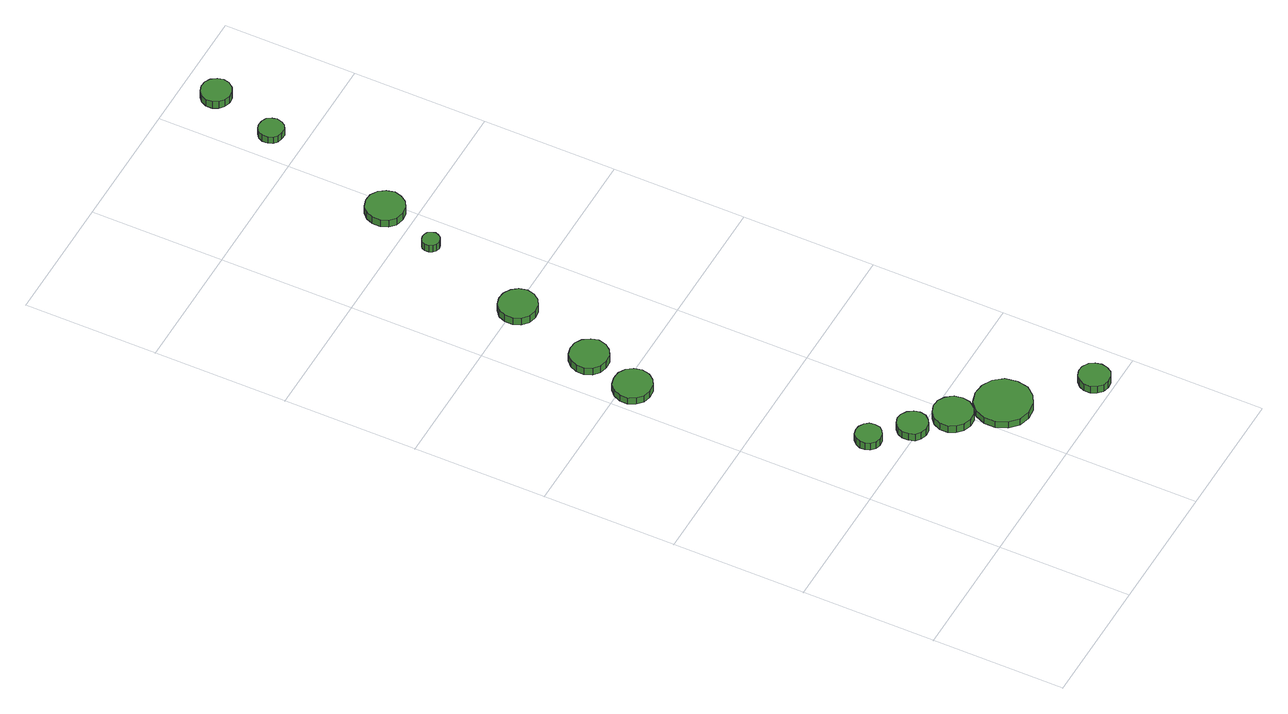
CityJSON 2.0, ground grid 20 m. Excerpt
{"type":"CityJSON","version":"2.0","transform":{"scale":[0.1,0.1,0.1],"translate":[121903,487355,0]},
"CityObjects":{
"tree1":{"type":"SolitaryVegetationObject","attributes":{"function":"something"},"geometry":[{"type":"MultiSurface","lod":"1","boundaries":[[[0,1,2,3,4,5,6,7,8,9,10,11,12,13,14]],[[15,16,17,18,19,20,21,22,23,24,25,26,27,28,29]],[[0,29,28,1]],[[1,28,27,2]],[[2,27,26,3]],[[3,26,25,4]],[[4,25,24,5]],[[5,24,23,6]],[[6,23,22,7]],[[7,22,21,8]],[[8,21,20,9]],[[9,20,19,10]],[[10,19,18,11]],[[11,18,17,12]],[[12,17,16,13]],[[13,16,15,14]],[[14,15,29,0]]]}]},
"tree2":{"type":"SolitaryVegetationObject","attributes":{"function":"something"},"geometry":[{"type":"MultiSurface","lod":"1","boundaries":[[[30,31,32,33,34,35,36,37,38,39,40,41,42,43,44]],[[45,46,47,48,49,50,51,52,53,54,55,56,57,58,59]],[[30,59,58,31]],[[31,58,57,32]],[[32,57,56,33]],[[33,56,55,34]],[[34,55,54,35]],[[35,54,53,36]],[[36,53,52,37]],[[37,52,51,38]],[[38,51,50,39]],[[39,50,49,40]],[[40,49,48,41]],[[41,48,47,42]],[[42,47,46,43]],[[43,46,45,44]],[[44,45,59,30]]]}]},
"tree3":{"type":"SolitaryVegetationObject","attributes":{"function":"something"},"geometry":[{"type":"MultiSurface","lod":"1","boundaries":[[[60,61,62,63,64,65,66,67,68,69,70,71,72,73,74]],[[75,76,77,78,79,80,81,82,83,84,85,86,87,88,89]],[[60,89,88,61]],[[61,88,87,62]],[[62,87,86,63]],[[63,86,85,64]],[[64,85,84,65]],[[65,84,83,66]],[[66,83,82,67]],[[67,82,81,68]],[[68,81,80,69]],[[69,80,79,70]],[[70,79,78,71]],[[71,78,77,72]],[[72,77,76,73]],[[73,76,75,74]],[[74,75,89,60]]]}]},
"tree4":{"type":"SolitaryVegetationObject","attributes":{"function":"something"},"geometry":[{"type":"MultiSurface","lod":"1","boundaries":[[[90,91,92,93,94,95,96,97,98,99,100,101,102,103,104]],[[105,106,107,108,109,110,111,112,113,114,115,116,117,118,119]],[[90,119,118,91]],[[91,118,117,92]],[[92,117,116,93]],[[93,116,115,94]],[[94,115,114,95]],[[95,114,113,96]],[[96,113,112,97]],[[97,112,111,98]],[[98,111,110,99]],[[99,110,109,100]],[[100,109,108,101]],[[101,108,107,102]],[[102,107,106,103]],[[103,106,105,104]],[[104,105,119,90]]]}]},
"tree5":{"type":"SolitaryVegetationObject","attributes":{"function":"something"},"geometry":[{"type":"MultiSurface","lod":"1","boundaries":[[[120,121,122,123,124,125,126,127,128,129,130,131,132,133,134]],[[135,136,137,138,139,140,141,142,143,144,145,146,147,148,149]],[[120,149,148,121]],[[121,148,147,122]],[[122,147,146,123]],[[123,146,145,124]],[[124,145,144,125]],[[125,144,143,126]],[[126,143,142,127]],[[127,142,141,128]],[[128,141,140,129]],[[129,140,139,130]],[[130,139,138,131]],[[131,138,137,132]],[[132,137,136,133]],[[133,136,135,134]],[[134,135,149,120]]]}]},
"tree6":{"type":"SolitaryVegetationObject","attributes":{"function":"something"},"geometry":[{"type":"MultiSurface","lod":"1","boundaries":[[[150,151,152,153,154,155,156,157,158,159,160,161,162,163,164]],[[165,166,167,168,169,170,171,172,173,174,175,176,177,178,179]],[[150,179,178,151]],[[151,178,177,152]],[[152,177,176,153]],[[153,176,175,154]],[[154,175,174,155]],[[155,174,173,156]],[[156,173,172,157]],[[157,172,171,158]],[[158,171,170,159]],[[159,170,169,160]],[[160,169,168,161]],[[161,168,167,162]],[[162,167,166,163]],[[163,166,165,164]],[[164,165,179,150]]]}]},
"tree7":{"type":"SolitaryVegetationObject","attributes":{"function":"something"},"geometry":[{"type":"MultiSurface","lod":"1","boundaries":[[[180,181,182,183,184,185,186,187,188,189,190,191,192,193,194]],[[195,196,197,198,199,200,201,202,203,204,205,206,207,208,209]],[[180,209,208,181]],[[181,208,207,182]],[[182,207,206,183]],[[183,206,205,184]],[[184,205,204,185]],[[185,204,203,186]],[[186,203,202,187]],[[187,202,201,188]],[[188,201,200,189]],[[189,200,199,190]],[[190,199,198,191]],[[191,198,197,192]],[[192,197,196,193]],[[193,196,195,194]],[[194,195,209,180]]]}]},
"tree8":{"type":"SolitaryVegetationObject","attributes":{"function":"something"},"geometry":[{"type":"MultiSurface","lod":"1","boundaries":[[[210,211,212,213,214,215,216,217,218,219,220,221,222,223,224]],[[225,226,227,228,229,230,231,232,233,234,235,236,237,238,239]],[[210,239,238,211]],[[211,238,237,212]],[[212,237,236,213]],[[213,236,235,214]],[[214,235,234,215]],[[215,234,233,216]],[[216,233,232,217]],[[217,232,231,218]],[[218,231,230,219]],[[219,230,229,220]],[[220,229,228,221]],[[221,228,227,222]],[[222,227,226,223]],[[223,226,225,224]],[[224,225,239,210]]]}]},
"tree9":{"type":"SolitaryVegetationObject","attributes":{"function":"something"},"geometry":[{"type":"MultiSurface","lod":"1","boundaries":[[[240,241,242,243,244,245,246,247,248,249,250,251,252,253,254]],[[255,256,257,258,259,260,261,262,263,264,265,266,267,268,269]],[[240,269,268,241]],[[241,268,267,242]],[[242,267,266,243]],[[243,266,265,244]],[[244,265,264,245]],[[245,264,263,246]],[[246,263,262,247]],[[247,262,261,248]],[[248,261,260,249]],[[249,260,259,250]],[[250,259,258,251]],[[251,258,257,252]],[[252,257,256,253]],[[253,256,255,254]],[[254,255,269,240]]]}]},
"tree10":{"type":"SolitaryVegetationObject","attributes":{"function":"something"},"geometry":[{"type":"MultiSurface","lod":"1","boundaries":[[[270,271,272,273,274,275,276,277,278,279,280,281,282,283,284]],[[285,286,287,288,289,290,291,292,293,294,295,296,297,298,299]],[[270,299,298,271]],[[271,298,297,272]],[[272,297,296,273]],[[273,296,295,274]],[[274,295,294,275]],[[275,294,293,276]],[[276,293,292,277]],[[277,292,291,278]],[[278,291,290,279]],[[279,290,289,280]],[[280,289,288,281]],[[281,288,287,282]],[[282,287,286,283]],[[283,286,285,284]],[[284,285,299,270]]]}]},
"tree11":{"type":"SolitaryVegetationObject","attributes":{"function":"something"},"geometry":[{"type":"MultiSurface","lod":"1","boundaries":[[[300,301,302,303,304,305,306,307,308,309,310,311,312,313,314]],[[315,316,317,318,319,320,321,322,323,324,325,326,327,328,329]],[[300,329,328,301]],[[301,328,327,302]],[[302,327,326,303]],[[303,326,325,304]],[[304,325,324,305]],[[305,324,323,306]],[[306,323,322,307]],[[307,322,321,308]],[[308,321,320,309]],[[309,320,319,310]],[[310,319,318,311]],[[311,318,317,312]],[[312,317,316,313]],[[313,316,315,314]],[[314,315,329,300]]]}]},
"tree12":{"type":"SolitaryVegetationObject","attributes":{"function":"something"},"geometry":[{"type":"MultiSurface","lod":"1","boundaries":[[[330,331,332,333,334,335,336,337,338,339,340,341,342,343,344]],[[345,346,347,348,349,350,351,352,353,354,355,356,357,358,359]],[[330,359,358,331]],[[331,358,357,332]],[[332,357,356,333]],[[333,356,355,334]],[[334,355,354,335]],[[335,354,353,336]],[[336,353,352,337]],[[337,352,351,338]],[[338,351,350,339]],[[339,350,349,340]],[[340,349,348,341]],[[341,348,347,342]],[[342,347,346,343]],[[343,346,345,344]],[[344,345,359,330]]]}]}
},
"vertices":[
[116,252,21],[115,260,21],[110,266,21],[103,270,21],[95,271,21],[87,269,21],[81,263,21],[78,256,21],[78,248,21],[81,241,21],[87,235,21],[95,233,21],[103,234,21],[110,238,21],[115,244,21],[115,244,8],[110,238,8],[103,234,8],[95,233,8],[87,235,8],[81,241,8],[78,248,8],[78,256,8],[81,263,8],[87,269,8],[95,271,8],[103,270,8],[110,266,8],[115,260,8],[116,252,8],
[169,209,17],[167,218,17],[161,226,17],[153,231,17],[144,232,17],[135,229,17],[128,222,17],[125,214,17],[125,205,17],[128,196,17],[135,190,17],[144,187,17],[153,188,17],[161,193,17],[167,200,17],[167,200,4],[161,193,4],[153,188,4],[144,187,4],[135,190,4],[128,196,4],[125,205,4],[125,214,4],[128,222,4],[135,229,4],[144,232,4],[153,231,4],[161,226,4],[167,218,4],[169,209,4],
[64,584,20],[61,596,20],[54,605,20],[44,611,20],[32,612,20],[21,609,20],[12,601,20],[7,590,20],[7,578,20],[12,567,20],[21,559,20],[32,556,20],[44,557,20],[54,563,20],[61,572,20],[61,572,8],[54,563,8],[44,557,8],[32,556,8],[21,559,8],[12,567,8],[7,578,8],[7,590,8],[12,601,8],[21,609,8],[32,612,8],[44,611,8],[54,605,8],[61,596,8],[64,584,8],
[218,169,19],[216,181,19],[208,191,19],[198,197,19],[186,198,19],[175,194,19],[166,186,19],[161,175,19],[161,163,19],[166,152,19],[175,144,19],[186,140,19],[198,141,19],[208,147,19],[216,157,19],[216,157,6],[208,147,6],[198,141,6],[186,140,6],[175,144,6],[166,152,6],[161,163,6],[161,175,6],[166,186,6],[175,194,6],[186,198,6],[198,197,6],[208,191,6],[216,181,6],[218,169,6],
[89,664,18],[86,675,18],[79,685,18],[69,691,18],[57,692,18],[46,689,18],[37,681,18],[32,670,18],[32,658,18],[37,647,18],[46,639,18],[57,636,18],[69,637,18],[79,643,18],[86,652,18],[86,652,5],[79,643,5],[69,637,5],[57,636,5],[46,639,5],[37,647,5],[32,658,5],[32,670,5],[37,681,5],[46,689,5],[57,692,5],[69,691,5],[79,685,5],[86,675,5],[89,664,5],
[282,117,17],[279,135,17],[268,149,17],[253,157,17],[236,159,17],[220,154,17],[207,142,17],[200,126,17],[200,109,17],[207,93,17],[220,81,17],[236,76,17],[253,78,17],[268,86,17],[279,100,17],[279,100,5],[268,86,5],[253,78,5],[236,76,5],[220,81,5],[207,93,5],[200,109,5],[200,126,5],[207,142,5],[220,154,5],[236,159,5],[253,157,5],[268,149,5],[279,135,5],[282,117,5],
[130,795,17],[127,807,17],[120,816,17],[110,822,17],[98,823,17],[87,820,17],[78,812,17],[73,801,17],[73,789,17],[78,778,17],[87,770,17],[98,767,17],[110,768,17],[120,774,17],[127,783,17],[127,783,4],[120,774,4],[110,768,4],[98,767,4],[87,770,4],[78,778,4],[73,789,4],[73,801,4],[78,812,4],[87,820,4],[98,823,4],[110,822,4],[120,816,4],[127,807,4],[130,795,4],
[364,29,17],[362,38,17],[357,46,17],[348,51,17],[339,52,17],[330,49,17],[323,42,17],[319,34,17],[319,24,17],[323,15,17],[330,9,17],[339,6,17],[348,7,17],[357,12,17],[362,20,17],[362,20,4],[357,12,4],[348,7,4],[339,6,4],[330,9,4],[323,15,4],[319,24,4],[319,34,4],[323,42,4],[330,49,4],[339,52,4],[348,51,4],[357,46,4],[362,38,4],[364,29,4],
[169,957,18],[167,962,18],[164,967,18],[160,969,18],[154,970,18],[149,968,18],[145,965,18],[143,960,18],[143,954,18],[145,949,18],[149,946,18],[154,944,18],[160,945,18],[164,947,18],[167,952,18],[167,952,5],[164,947,5],[160,945,5],[154,944,5],[149,946,5],[145,949,5],[143,954,5],[143,960,5],[145,965,5],[149,968,5],[154,970,5],[160,969,5],[164,967,5],[167,962,5],[169,957,5],
[209,1040,22],[206,1052,22],[199,1062,22],[189,1068,22],[177,1069,22],[165,1065,22],[157,1057,22],[152,1046,22],[152,1034,22],[157,1023,22],[165,1015,22],[177,1012,22],[189,1013,22],[199,1019,22],[206,1029,22],[206,1029,9],[199,1019,9],[189,1013,9],[177,1012,9],[165,1015,9],[157,1023,9],[152,1034,9],[152,1046,9],[157,1057,9],[165,1065,9],[177,1069,9],[189,1068,9],[199,1062,9],[206,1052,9],[209,1040,9],
[260,1248,21],[258,1255,21],[254,1262,21],[247,1265,21],[239,1266,21],[232,1264,21],[226,1259,21],[223,1252,21],[223,1244,21],[226,1237,21],[232,1232,21],[239,1230,21],[247,1230,21],[254,1234,21],[258,1240,21],[258,1240,9],[254,1234,9],[247,1230,9],[239,1230,9],[232,1232,9],[226,1237,9],[223,1244,9],[223,1252,9],[226,1259,9],[232,1264,9],[239,1266,9],[247,1265,9],[254,1262,9],[258,1255,9],[260,1248,9],
[296,1349,18],[294,1358,18],[288,1366,18],[280,1370,18],[271,1371,18],[262,1368,18],[255,1362,18],[251,1354,18],[251,1344,18],[255,1336,18],[262,1330,18],[271,1327,18],[280,1328,18],[288,1332,18],[294,1340,18],[294,1340,5],[288,1332,5],[280,1328,5],[271,1327,5],[262,1330,5],[255,1336,5],[251,1344,5],[251,1354,5],[255,1362,5],[262,1368,5],[271,1371,5],[280,1370,5],[288,1366,5],[294,1358,5],[296,1349,5]
]}
